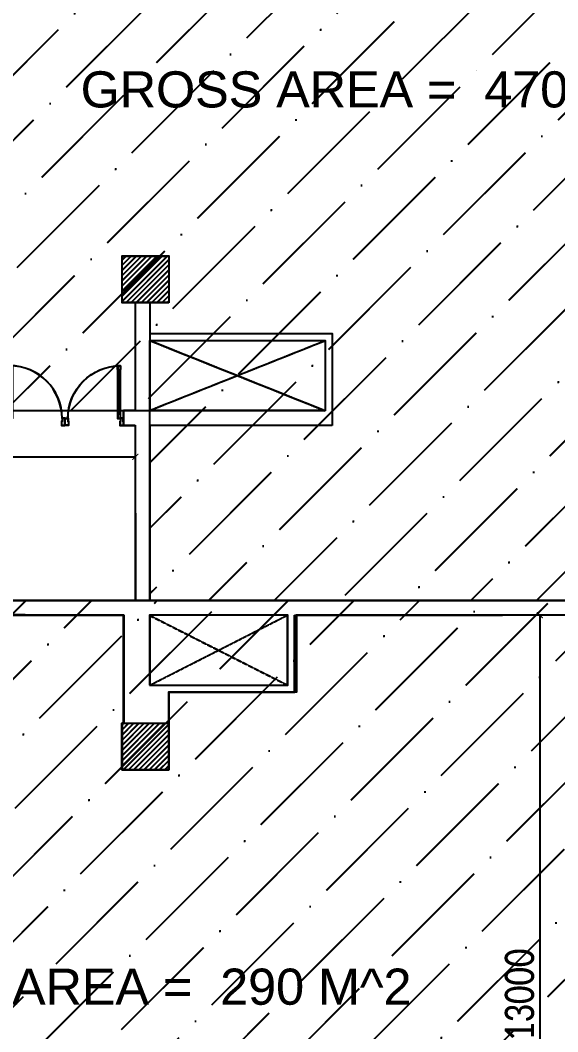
# Model space of a CAD drawing. Header units: inches. Extents: x 4821 to 127877, y 58012 to 433683.
# Drawn here: x 40512 to 49715, y 75144 to 92464 of the extents above; entities that cross this region are included whole.
import ezdxf

# ---------------------------------------------------------------- set-up
doc = ezdxf.new("R2010")
doc.units = ezdxf.units.IN
doc.header["$MEASUREMENT"] = 0
doc.linetypes.add('ducT FIRST$0$New Plans (8)$0$HIDDEN', pattern=[0.375, 0.25, -0.125])
for name, color, linetype in [('A-ANNO-DIMS', 90, 'Continuous'), ('A-ANNO-SYMB', 130, 'Continuous'), ('A-DOOR', 170, 'Continuous'), ('A-WAL-CMU', 7, 'Continuous'), ('A-WALL', 53, 'Continuous'), ('COL FISRT$0$COL GROUND$0$Cloums$0$A-COL-HAT', 8, 'Continuous'), ('COL FISRT$0$COL GROUND$0$Cloums$0$A-COL-RFC', 210, 'Continuous'), ('ducT FIRST$0$New Plans (8)$0$A-FLOR-OVHD', 8, 'ducT FIRST$0$New Plans (8)$0$HIDDEN')]:
    doc.layers.add(name, color=color, linetype=linetype)
doc.styles.get("Standard").update_dxf_attribs({"font": 'arial.ttf'})
doc.styles.add('T25-100', font='calibri.ttf', dxfattribs={"width": 0.8, "height": 250})
doc.styles.add('T25-200', font='calibri.ttf', dxfattribs={"width": 0.8, "height": 500})
doc.dimstyles.new('D100', dxfattribs={"dimtxt": 250, "dimasz": 100, "dimexe": 0.18, "dimexo": 0.0625, "dimgap": 90, "dimtad": 1, "dimdec": 0, "dimrnd": 5, "dimzin": 9, "dimdsep": 46, "dimtxsty": 'T25-100', "dimblk": 'ARCHTICK', "dimcen": 90, "dimse1": 1, "dimse2": 1, "dimclrd": 256, "dimclre": 90, "dimclrt": 7, "dimazin": 0, "dimtfac": 200, "dimtdec": 0, "dimtofl": 0, "dimtmove": 2, "dimatfit": 3, "dimldrblk": 'DOT', "dimfxl": 1, "dimtolj": 1, "dimarcsym": 0})
pattern_1 = [(45, (1133291.507, -1550303.88), (-44.19417, 44.19417), [])]

# ---------------------------------------------------------------- blocks, each defined once
blk = doc.blocks.new('*U100')
for p, q in [((-95, -825), (-95, -72)), ((-55, -72), (-55, -825))]:
    blk.add_line(p, q)
for points in [[(-1000, 120), (-1000, 0), (-950, 0), (-950, 50), (-940, 50), (-940, 120)], [(-50, 0), (-50, -64), (-55, -64), (-55, -75), (-95, -75), (-95, -64), (-100, -64), (-100, 0)], [(0, 120), (0, 0), (-50, 0), (-50, 50), (-60, 50), (-60, 120)], [(-50, -900), (-50, -836), (-55, -836), (-55, -825), (-95, -825), (-95, -836), (-100, -836), (-100, -900)]]:
    blk.add_lwpolyline(points, close=True)
blk.add_lwpolyline([(-100, -900), (-100, 0), (-50, 0), (-50, -900), (-100, -900)])
blk.add_arc((-50, 0), 900, 180, 270)
blk = doc.blocks.new('COL FISRT')
at = {"layer": 'COL FISRT$0$COL GROUND$0$Cloums$0$A-COL-HAT'}
h = blk.add_hatch(dxfattribs=at)
h.set_pattern_fill('ANSI31', color=256, scale=500)
h.set_pattern_definition(pattern_1)
h.paths.add_polyline_path([(1154729, -1518897), (1154729, -1518097), (1155529, -1518097), (1155529, -1518897)])
h = blk.add_hatch(dxfattribs=at)
h.set_pattern_fill('ANSI31', color=256, scale=500)
h.set_pattern_definition(pattern_1)
h.paths.add_polyline_path([(1155528, -1526897), (1154728, -1526897), (1154728, -1526097), (1155528, -1526097)])
at = {"layer": 'COL FISRT$0$COL GROUND$0$Cloums$0$A-COL-RFC', "linetype": 'Continuous', "elevation": 0}
for points in [[(1155529, -1518897), (1154729, -1518897), (1154729, -1518097), (1155529, -1518097)], [(1155528, -1526897), (1154728, -1526897), (1154728, -1526097), (1155528, -1526097)]]:
    blk.add_lwpolyline(points, close=True, dxfattribs=at)
blk = doc.blocks.new('duct gr')
at = {"layer": 'A-WAL-CMU'}
for points in [[(1155226, -1614634), (1158349, -1614634), (1158349, -1615956)], [(1155553, -1620777), (1157705, -1620775), (1157705, -1619457)]]:
    blk.add_lwpolyline(points, dxfattribs=at)
for points in [[(1158229, -1615954), (1155226, -1615954), (1155226, -1614754), (1158229, -1614754)], [(1155224, -1620655), (1157585, -1620655), (1157585, -1619455), (1155224, -1619455)]]:
    blk.add_lwpolyline(points, close=True, dxfattribs=at)
at = {"layer": 'ducT FIRST$0$New Plans (8)$0$A-FLOR-OVHD'}
for points in [[(1155229, -1615948), (1158229, -1614754)], [(1155229, -1614754), (1158229, -1615954)], [(1155226, -1620655), (1157585, -1619455)], [(1155226, -1619461), (1157585, -1620655)]]:
    blk.add_lwpolyline(points, dxfattribs=at)
blk = doc.blocks.new('_ArchTick')
at = {"color": 0, "linetype": 'ByBlock', "const_width": 0.15}
blk.add_lwpolyline([(-0.5, -0.5), (0.5, 0.5)], dxfattribs=at)
blk = doc.blocks.new('*D186')
at = {"layer": 'A-ANNO-DIMS', "lineweight": -2, "transparency": 16777216}
blk.add_line((49409, 82279), (49409, 69278), dxfattribs=at)
at = {"layer": 'Defpoints', "color": 0, "transparency": 16777216}
for p in [(38709, 82279, 0), (38774, 69278, 0), (49409, 69278)]:
    blk.add_point(p, dxfattribs=at)
at = {"layer": 'A-ANNO-DIMS', "lineweight": -2, "transparency": 16777216, "xscale": 100, "yscale": 100, "zscale": 100}
for p, rotation in [((49409, 82279), 90), ((49409, 69278), 270)]:
    blk.add_blockref('_ArchTick', p, dxfattribs=dict(at, rotation=rotation))
at = {"layer": 'A-ANNO-DIMS', "color": 7, "transparency": 16777216, "insert": (49063, 75778), "char_height": 500, "attachment_point": 5, "rotation": 90, "style": 'T25-200'}
blk.add_mtext('\\A1;13000', dxfattribs=at)
blk = doc.blocks.new('_Dot')
at = {"lineweight": -2}
blk.add_line((-0.5, 0), (-1, 0), dxfattribs=at)
at = {"const_width": 0.5}
blk.add_lwpolyline([(-0.25, 0, 1), (0.25, 0, 1)], format="xyb", close=True, dxfattribs=at)
blk = doc.blocks.new('*D190')
at = {"layer": 'A-ANNO-DIMS', "lineweight": -2, "transparency": 16777216}
blk.add_line((37207, 84989), (42482, 84989), dxfattribs=at)
at = {"layer": 'Defpoints', "color": 0, "transparency": 16777216}
for p in [(42482, 84989), (37207, 84330, 0), (42482, 84330, 0)]:
    blk.add_point(p, dxfattribs=at)
at = {"layer": 'A-ANNO-DIMS', "lineweight": -2, "transparency": 16777216, "xscale": 100, "yscale": 100, "zscale": 100, "rotation": 180}
blk.add_blockref('_ArchTick', (37207, 84989), dxfattribs=at)
at = {"layer": 'A-ANNO-DIMS', "lineweight": -2, "transparency": 16777216, "xscale": 100, "yscale": 100, "zscale": 100}
blk.add_blockref('_ArchTick', (42482, 84989), dxfattribs=at)
at = {"layer": 'A-ANNO-DIMS', "color": 7, "transparency": 16777216, "insert": (39845, 85207), "char_height": 250, "attachment_point": 5, "style": 'T25-100'}
blk.add_mtext('\\A1;5275', dxfattribs=at)
blk = doc.blocks.new('*D341')
at = {"layer": 'A-ANNO-DIMS', "lineweight": -2, "transparency": 16777216}
blk.add_line((49406, 82276), (49406, 69275), dxfattribs=at)
at = {"layer": 'Defpoints', "color": 0, "transparency": 16777216}
for p in [(38705, 82276, 0), (38770, 69275, 0), (49406, 69275)]:
    blk.add_point(p, dxfattribs=at)
at = {"layer": 'A-ANNO-DIMS', "lineweight": -2, "transparency": 16777216, "xscale": 100, "yscale": 100, "zscale": 100}
for p, rotation in [((49406, 82276), 90), ((49406, 69275), 270)]:
    blk.add_blockref('_ArchTick', p, dxfattribs=dict(at, rotation=rotation))
at = {"layer": 'A-ANNO-DIMS', "color": 7, "transparency": 16777216, "insert": (49060, 75775), "char_height": 500, "attachment_point": 5, "rotation": 90, "style": 'T25-200'}
blk.add_mtext('\\A1;13000', dxfattribs=at)
blk = doc.blocks.new('*D345')
at = {"layer": 'A-ANNO-DIMS', "lineweight": -2, "transparency": 16777216}
blk.add_line((37203, 84986), (42479, 84986), dxfattribs=at)
at = {"layer": 'Defpoints', "color": 0, "transparency": 16777216}
for p in [(42479, 84986), (37203, 84327, 0), (42479, 84327, 0)]:
    blk.add_point(p, dxfattribs=at)
at = {"layer": 'A-ANNO-DIMS', "lineweight": -2, "transparency": 16777216, "xscale": 100, "yscale": 100, "zscale": 100, "rotation": 180}
blk.add_blockref('_ArchTick', (37203, 84986), dxfattribs=at)
at = {"layer": 'A-ANNO-DIMS', "lineweight": -2, "transparency": 16777216, "xscale": 100, "yscale": 100, "zscale": 100}
blk.add_blockref('_ArchTick', (42479, 84986), dxfattribs=at)
at = {"layer": 'A-ANNO-DIMS', "color": 7, "transparency": 16777216, "insert": (39841, 85204), "char_height": 250, "attachment_point": 5, "style": 'T25-100'}
blk.add_mtext('\\A1;5275', dxfattribs=at)

msp = doc.modelspace()

# ---------------------------------------------------------------- hatches: boundary and pattern name
at = {"layer": 'A-WALL'}
h = msp.add_hatch(dxfattribs=at)
h.set_pattern_fill('ANSI36', color=1, scale=250)
h.set_pattern_definition([(45, (-1055552.45, -59242.15), (420.9495, 1543.4815), [1984.375, -396.875, 0, -396.875])])
h.paths.add_polyline_path([(58653.6, 99395.9), (34429.9, 99395.9), (34429.9, 89400.9), (39953.9, 89400.9), (39977.1, 85775.9), (42729.5, 85774.2), (42729.8, 82526), (58653.6, 82525.9), (58653.6, 85525.9), (58665.2, 85525.9), (58642, 89400.9), (58653.6, 89400.9)])
h = msp.add_hatch(dxfattribs=at)
h.set_pattern_fill('ANSI36', color=1, scale=250)
h.set_pattern_definition([(45, (-1055549.05, -59239.2), (420.9495, 1543.4815), [1984.375, -396.875, 0, -396.875])])
h.paths.add_polyline_path([(58657, 99398.8), (34433.3, 99398.8), (34433.3, 89403.9), (39957.3, 89403.9), (39980.5, 85778.8), (42732.9, 85777.2), (42733.2, 82529), (58657, 82528.8), (58657, 85528.8), (58668.6, 85528.8), (58645.4, 89403.9), (58657, 89403.9)])
h = msp.add_hatch(dxfattribs=at)
h.set_pattern_fill('ANSI36', color=5, scale=250)
h.set_pattern_definition([(45, (-965085.9, -3816.7), (420.9495, 1543.4815), [1984.375, -396.875, 0, -396.875])])
h.paths.add_polyline_path([(82875.6, 80853.3), (80097.5, 80853.3), (80097.5, 82525.9), (66209.9, 82525.9), (66209.9, 68904.5), (82875.6, 68904.5)])
h.paths.add_polyline_path([(51096.6, 82525.9), (37209, 82525.9), (37209, 80853.3), (34431, 80853.3), (34431, 68904.5), (51096.6, 68904.5)])
h = msp.add_hatch(dxfattribs=at)
h.set_pattern_fill('ANSI36', color=5, scale=250)
h.set_pattern_definition([(45, (-965082.5, -3813.7), (420.9495, 1543.4815), [1984.375, -396.875, 0, -396.875])])
h.paths.add_polyline_path([(82879, 80856.3), (80100.9, 80856.3), (80100.9, 82528.8), (66213.3, 82528.8), (66213.3, 68907.5), (82879, 68907.5)])
h.paths.add_polyline_path([(51100, 82528.8), (37212.4, 82528.8), (37212.4, 80856.3), (34434.4, 80856.3), (34434.4, 68907.5), (51100, 68907.5)])

# ---------------------------------------------------------------- linework, layer by layer
at = {"layer": 'A-WAL-CMU'}
for p, q in [((42478.8, 87625.9), (42478.9, 85775.9)), ((42478.8, 87625.9, 0), (42478.9, 85775.9, 0)), ((42482.2, 87628.8), (42482.3, 85778.8)), ((42482.2, 87628.8, 0), (42482.3, 85778.8, 0)), ((42728.8, 87625.9), (42728.9, 85775.9)), ((42728.8, 87625.9, 0), (42728.9, 85775.9, 0)), ((42732.2, 87628.8), (42732.3, 85778.8)), ((42732.2, 87628.8, 0), (42732.3, 85778.8, 0)), ((42478.9, 85775.9), (42277, 85775.9)), ((42277, 85775.9), (42277, 85525.9)), ((42478.9, 85775.9, 0), (42277, 85775.9, 0)), ((42277, 85775.9, 0), (42277, 85525.9, 0)), ((42482.3, 85778.8), (42280.4, 85778.8)), ((42280.4, 85778.8), (42280.4, 85528.8)), ((42482.3, 85778.8, 0), (42280.4, 85778.8, 0)), ((42280.4, 85778.8, 0), (42280.4, 85528.8, 0)), ((42032.5, 82525.9, 0), (37203.3, 82525.9)), ((42032.5, 82525.9, 0), (37203.3, 82525.9, 0)), ((42035.9, 82528.9, 0), (37206.7, 82528.9)), ((42035.9, 82528.9, 0), (37206.7, 82528.9, 0)), ((48767.7, 82526.6, 0), (42032.5, 82525.9, 0)), ((48767.7, 82526.6, 0), (42032.5, 82525.9, 0)), ((48771.1, 82529.6, 0), (42035.9, 82528.9, 0)), ((48771.1, 82529.6, 0), (42035.9, 82528.9, 0)), ((45208, 82274.6, 0), (48767.7, 82275.9, 0)), ((45208, 82274.6, 0), (48767.7, 82275.9, 0)), ((45211.4, 82277.6, 0), (48771.1, 82278.9, 0)), ((45211.4, 82277.6, 0), (48771.1, 82278.9, 0)), ((43054.8, 80425.9, 0), (43055.6, 80957, 0)), ((43054.8, 80425.9, 0), (43055.6, 80957, 0)), ((43058.2, 80428.8, 0), (43059, 80960, 0)), ((43058.2, 80428.8, 0), (43059, 80960, 0))]:
    msp.add_line(p, q, dxfattribs=at)
at = {"layer": 'A-WAL-CMU', "elevation": 0}
for points in [[(37203.3, 82275.9), (42032.5, 82276.3)], [(37206.7, 82278.8), (42035.9, 82279.2)], [(42282.5, 82275.9), (42282.5, 80425.9)], [(42285.9, 82278.9), (42285.9, 80428.8)], [(42282.5, 80425.9), (42254.3, 80425.9), (42254.3, 79625.9), (43054.3, 79625.9)], [(42285.9, 80428.8), (42257.7, 80428.8), (42257.7, 79628.8), (43057.7, 79628.8)]]:
    msp.add_lwpolyline(points, dxfattribs=at)
at = {"layer": 'A-WAL-CMU'}
for points in [[(42032.5, 82275.9), (42282.5, 82275.9)], [(42035.9, 82278.9), (42285.9, 82278.9)]]:
    msp.add_lwpolyline(points, dxfattribs=at)
at = {"layer": 'A-WALL'}
for p, q in [((45851.6, 85775.9, 0), (45851.5, 85524.5)), ((45855, 85778.8, 0), (45854.9, 85527.5)), ((42277, 85525.9), (42478.9, 85525.9, 0)), ((42280.4, 85528.8), (42482.3, 85528.9, 0)), ((42478.9, 85525.9), (42479.2, 82526, 0)), ((42482.3, 85528.8), (42482.6, 82529, 0)), ((42728.9, 85525.9), (42729.2, 82526, 0)), ((45851.5, 85524.5), (42728.9, 85524.2, 0)), ((42732.3, 85528.9), (42732.6, 82529, 0)), ((45854.9, 85527.5), (42732.3, 85527.2, 0))]:
    msp.add_line(p, q, dxfattribs=at)
for points in [[(34429, 99395.9), (82874.3, 99395.9), (82874.3, 89400.9), (80054.3, 89400.9), (80077.5, 85525.9), (74678.8, 85525.9), (74678.8, 82525.9), (42729.2, 82526), (42728.9, 85774.2), (39976.5, 85775.9), (39953.3, 89400.9), (34429.2, 89400.9), (34429.2, 99395.9)], [(34432.4, 99398.8), (82877.7, 99398.8), (82877.7, 89403.9), (80057.7, 89403.9), (80080.9, 85528.8), (74682.2, 85528.8), (74682.2, 82528.8), (42732.6, 82529), (42732.3, 85777.2), (39979.9, 85778.8), (39956.7, 89403.9), (34432.6, 89403.9), (34432.6, 99398.8)]]:
    msp.add_lwpolyline(points, dxfattribs=at)
at = {"layer": 'A-WALL', "elevation": 0}
for points in [[(51096, 68904.5), (34430.4, 68904.5), (34430.4, 80853.3), (37208.4, 80853.3), (37208.4, 82525.9), (51096, 82525.9), (51096, 68904.5)], [(51099.4, 68907.5), (34433.8, 68907.5), (34433.8, 80856.3), (37211.8, 80856.3), (37211.8, 82528.8), (51099.4, 82528.8), (51099.4, 68907.5)], [(50008.3, 82275.9), (45236.7, 82275.9), (45236.6, 80955.9), (43050.9, 80955.9), (43051, 79625.9), (42251, 79625.9), (42251, 80425.9), (42282.5, 80425.9), (42282.5, 82275.9), (37208.4, 82289), (37208.4, 80603.3), (34801, 80603.3), (34801, 71375.9), (35226, 71375.9), (35226, 70675.9), (34801, 70675.9), (34800.4, 69274.5), (50726, 69274.5)], [(50011.7, 82278.9), (45240.1, 82278.9), (45240, 80958.9), (43054.3, 80958.9), (43054.4, 79628.8), (42254.4, 79628.8), (42254.4, 80428.8), (42285.9, 80428.8), (42285.9, 82278.8), (37211.8, 82292), (37211.8, 80606.3), (34804.4, 80606.3), (34804.4, 71378.8), (35229.4, 71378.8), (35229.4, 70678.8), (34804.4, 70678.8), (34803.8, 69277.5), (50729.4, 69277.5)]]:
    msp.add_lwpolyline(points, dxfattribs=at)

# ---------------------------------------------------------------- block references
at = {"layer": 'A-DOOR', "rotation": 179.9940798683277}
for p in [(40277, 85645.9), (40280.4, 85648.8)]:
    msp.add_blockref('*U100', p, dxfattribs=at)
at = {"layer": 'A-DOOR', "xscale": -1, "rotation": 180.0059201316723}
for p in [(42277, 85645.9), (42280.4, 85648.8)]:
    msp.add_blockref('*U100', p, dxfattribs=at)
at = {"layer": 'A-WAL-CMU'}
for name, p in [('COL FISRT', (-1112473.6, 1606522.9)), ('COL FISRT', (-1112470.2, 1606525.9)), ('duct gr', (-1112497.5, 1701731.6, 0)), ('duct gr', (-1112494.1, 1701734.6, 0))]:
    msp.add_blockref(name, p, dxfattribs=at)

# ---------------------------------------------------------------- texts
at = {"layer": 'A-ANNO-SYMB'}
for s, p in [('GROSS AREA =  470 M^ 2', (41545, 90970.1, 0)), ('GROSS AREA =  470 M^ 2', (41548.4, 90973.1, 0)), ('GROSS AREA =  290 M^ 2', (37022.3, 75606.2, 0)), ('GROSS AREA =  290 M^ 2', (37025.7, 75609.2, 0))]:
    msp.add_text(s, height=616.16, dxfattribs=at).set_placement(p)

# ---------------------------------------------------------------- dimensions: what is measured, and where the dimension line sits
at = {"layer": 'A-ANNO-DIMS'}
for base, p1, p2, picture, middle in [((42479, 84986.2, 0), (37203.3, 84326.7), (42479, 84327.2, 0), '*D345', (39841.1, 85204.3, 0)), ((42482.4, 84989.2, 0), (37206.7, 84329.7), (42482.4, 84330.2, 0), '*D190', (39844.5, 85207.2, 0))]:
    dim = msp.add_linear_dim(base=base, p1=p1, p2=p2, dimstyle='D100', dxfattribs=at)
    dim.commit()
    dim.dimension.update_dxf_attribs({"geometry": picture, "text_midpoint": middle})
for base, p1, p2, picture, middle in [((49405.6744, 69274.5455, -0.0005), (38705.4129, 82275.9808, 0.0005), (38770.2928, 69274.5455), '*D341', (49059.5205, 75775.2632, -0.0005)), ((49409.0743, 69277.529, -0.0005), (38708.8128, 82278.9642, 0.0005), (38773.6927, 69277.529), '*D186', (49062.9204, 75778.2466, -0.0005))]:
    dim = msp.add_linear_dim(base=base, p1=p1, p2=p2, angle=90, dimstyle='D100', override={"dimtxt": 1000, "dimtxsty": 'T25-200'}, dxfattribs=at)
    dim.commit()
    dim.dimension.update_dxf_attribs({"geometry": picture, "text_midpoint": middle})

doc.saveas('drawing.dxf')
